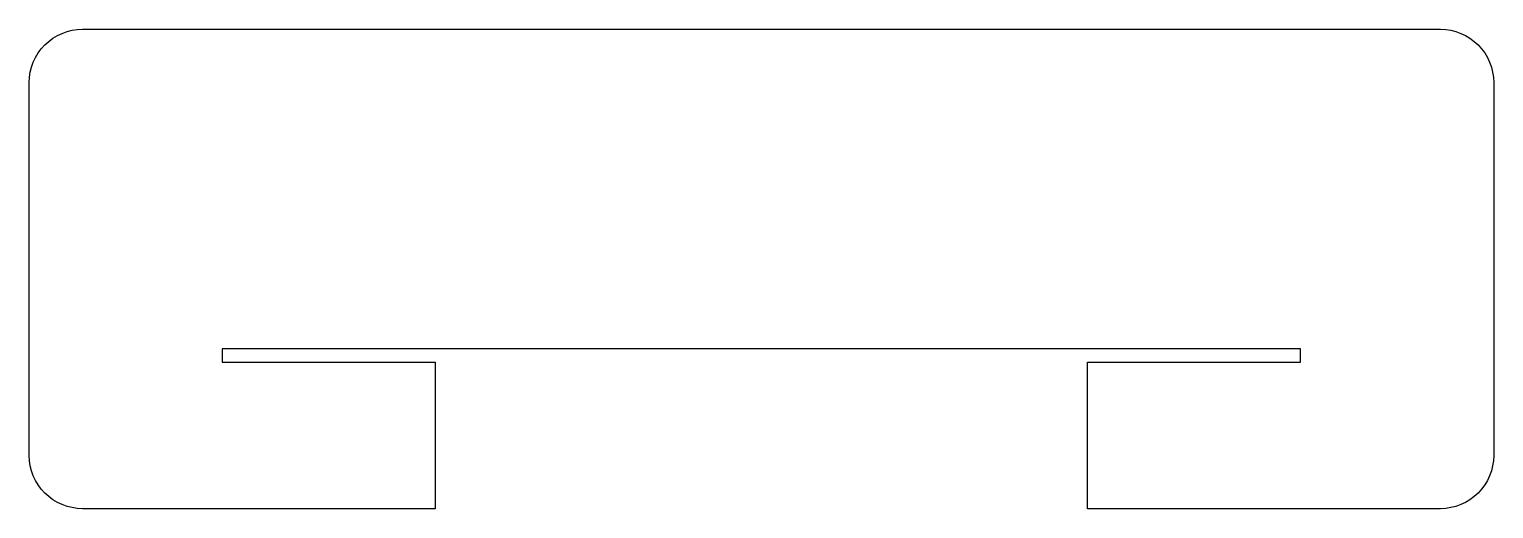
# Model space of a CAD drawing. Header units: inches. Extents: x 30 to 57.5, y -27.6 to -18.6.
import ezdxf

# ---------------------------------------------------------------- set-up
doc = ezdxf.new("R2010")
doc.units = ezdxf.units.IN
doc.layers.get('0').update_dxf_attribs({"linetype": 'CONTINUOUS'})

msp = doc.modelspace()

# ---------------------------------------------------------------- linework, layer by layer
msp.add_lwpolyline([(31.047, -27.622, -0.414214), (30.047, -26.622), (30.047, -19.622, -0.414214), (31.047, -18.622), (56.547, -18.622, -0.414214), (57.547, -19.622), (57.547, -26.622, -0.414214), (56.547, -27.622), (49.922, -27.622), (49.922, -24.872), (53.922, -24.872), (53.922, -24.622), (33.672, -24.622), (33.672, -24.872), (37.672, -24.872), (37.672, -27.622)], format="xyb", close=True)

doc.saveas('drawing.dxf')
